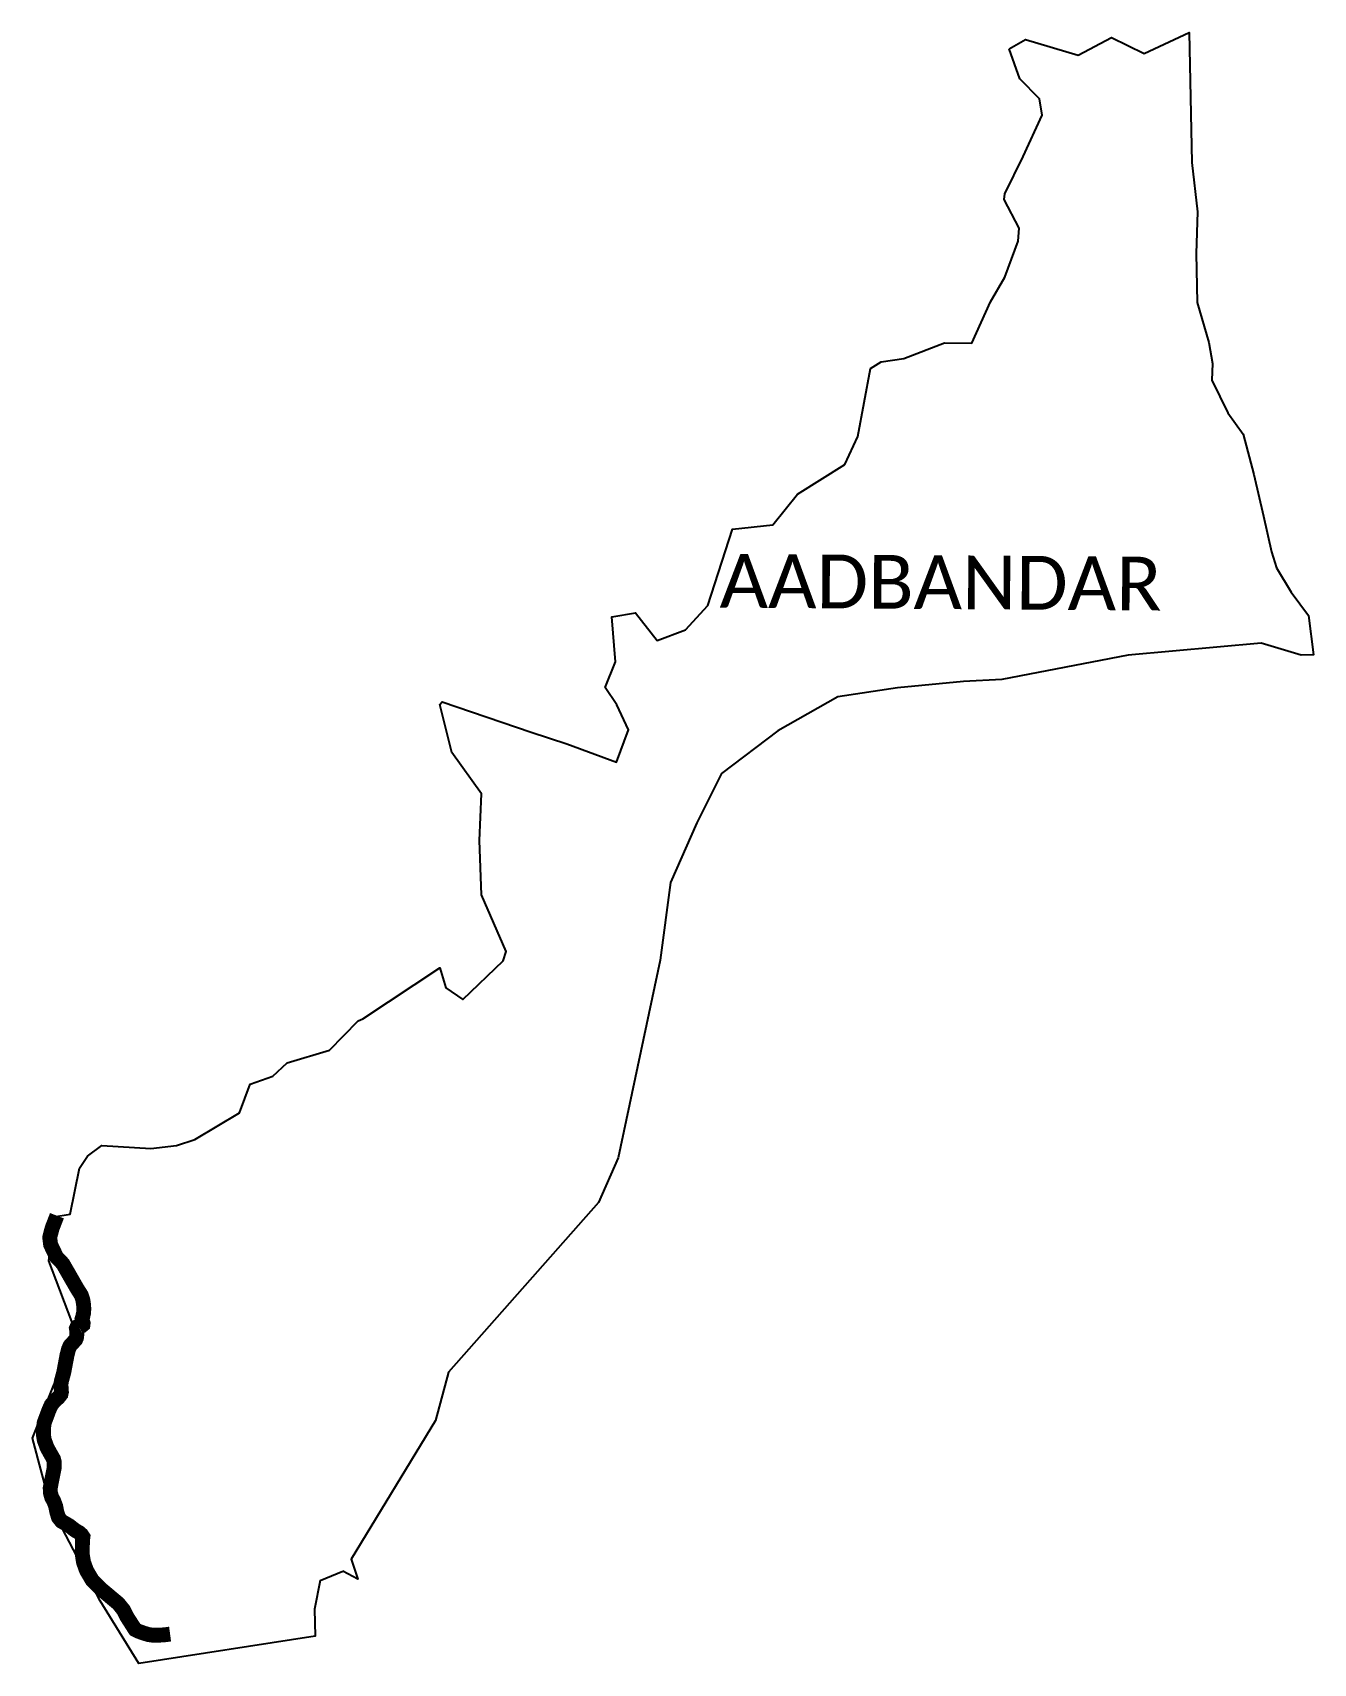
# Model space of a CAD drawing. Header units: metres. Extents: x 331806 to 336105, y 1791549 to 1797022.
import ezdxf

# ---------------------------------------------------------------- set-up
doc = ezdxf.new("R2010")
doc.units = ezdxf.units.M
for name, color, linetype in [('NATURALLY PROTECTED', 3, 'Continuous'), ('village', 3, 'Continuous'), ('VILLAGE NAME', 250, 'Continuous')]:
    doc.layers.add(name, color=color, linetype=linetype)

msp = doc.modelspace()

# ---------------------------------------------------------------- linework, layer by layer
at = {"color": 3}
for points in [[(335083.8, 1796966.9), (335139.1, 1796998.7), (335316, 1796945.7), (335427.4, 1797005.6), (335536.6, 1796951.3), (335688.2, 1797021.7), (335697.5, 1796586.3), (335716.3, 1796420), (335711.1, 1796280.4), (335714.7, 1796115.9), (335754.1, 1795982), (335766.7, 1795910.7), (335764.5, 1795854.8), (335818.2, 1795746.2), (335869.3, 1795673.5), (335905.1, 1795538.5), (335937.4, 1795398.5), (335964.2, 1795279.1), (335981.2, 1795225.4), (336030.8, 1795144.1), (336088.7, 1795065.9), (336105.1, 1794933.5), (336064.2, 1794932.5), (335930.2, 1794973.1), (335483.9, 1794932.8), (335058.9, 1794850.2), (334930.7, 1794844), (334709.6, 1794823), (334509.3, 1794792.5), (334307.6, 1794678.7), (334118.9, 1794535), (334035.2, 1794369.5), (333947.1, 1794169.9), (333913, 1793909), (333771.4, 1793245.6), (333706, 1793095.5), (333202, 1792526.3), (333157.8, 1792363.5), (332875.7, 1791898), (332898.1, 1791831.7), (332847, 1791857.8)], [(332771.5, 1791826.3), (332752.4, 1791730.9), (332754, 1791640), (332162.8, 1791548.5), (332032.6, 1791758.3), (331865.6, 1792077.1), (331806, 1792304.8), (331950.4, 1792663.6), (331860, 1792899.7), (331877.4, 1793046.7), (331931.8, 1793056.1), (331963.5, 1793210.8), (331989.9, 1793250.7), (332037.9, 1793286.8), (332202.9, 1793276.1), (332288.7, 1793287.1), (332350.5, 1793307.1), (332500.4, 1793395.8), (332536.2, 1793492.3), (332611.9, 1793519), (332660.8, 1793563.6), (332802.3, 1793606.1), (332898.8, 1793704.6), (332914.7, 1793711.6), (333173, 1793882.7), (333193.1, 1793815.9), (333250.5, 1793776.9), (333385.5, 1793906.8), (333395.4, 1793937.7), (333312.6, 1794128.3), (333306.6, 1794309.8), (333312.3, 1794466.5), (333212.8, 1794605.6), (333172.7, 1794766.7), (333180.7, 1794775.3), (333479, 1794673.6), (333599.6, 1794634.5), (333766.4, 1794573.5), (333806.7, 1794682.2), (333767.2, 1794765.3), (333727.6, 1794823.9), (333762.9, 1794910.1), (333750.2, 1795061.5), (333829.2, 1795074.7), (333902.6, 1794982.1), (333997.3, 1795017.5), (334072.5, 1795099.5), (334155, 1795355.1), (334290.2, 1795369.2), (334372.9, 1795472.6), (334532.4, 1795572.7), (334575.9, 1795666.5), (334618, 1795895), (334654.4, 1795917), (334730.7, 1795927.8), (334866.9, 1795980.6), (334958.1, 1795979.6), (335021, 1796118.5), (335069.9, 1796200.5), (335114.1, 1796322.2), (335117, 1796365.6), (335067, 1796461.7), (335069.6, 1796480.5), (335131.4, 1796606.1), (335194.6, 1796745.1), (335185.6, 1796799.1), (335120.2, 1796866.8), (335083.8, 1796966.9)]]:
    msp.add_lwpolyline(points, dxfattribs=at)
at = {"layer": 'NATURALLY PROTECTED', "color": 116, "true_color": 0x136734, "const_width": 50, "flags": 128}
for points in [[(331887.7, 1793051), (331871.2, 1793008.3), (331863.5, 1792978.1), (331866.5, 1792953.9), (331886, 1792912.7), (331907.5, 1792889.8), (331924.7, 1792859.9), (331940.7, 1792831.9), (331955.4, 1792806.4), (331969, 1792784.9), (331974.5, 1792769.2), (331977.3, 1792750.6), (331977.8, 1792737.3), (331977, 1792724.1), (331973.9, 1792710.4), (331971.9, 1792704.6), (331972.7, 1792698.7), (331975.6, 1792690.6), (331974.9, 1792685), (331971.9, 1792682.5), (331961.7, 1792681.5), (331960.2, 1792680.7)], [(331960.2, 1792680.7), (331955.5, 1792678.4), (331953, 1792672.5), (331954.2, 1792665.6), (331954.5, 1792651.9), (331953.1, 1792641.3), (331950.5, 1792635.1), (331942.1, 1792625.9), (331931.6, 1792614.4), (331926.6, 1792603), (331921.5, 1792583.1), (331915, 1792548.6), (331910.6, 1792525.2), (331902.5, 1792495.5), (331901, 1792483.5), (331902, 1792470), (331902.7, 1792459.4), (331901, 1792451.6), (331892.9, 1792441.2), (331879.3, 1792428.8), (331868.6, 1792415.9), (331860.3, 1792397.2), (331850.7, 1792371.4), (331845, 1792356.2), (331843, 1792341), (331842.3, 1792314.9), (331845.4, 1792297.5), (331854.7, 1792272.3), (331868.8, 1792247.1), (331876.4, 1792233.7), (331878.5, 1792224.4), (331878.4, 1792204.2), (331870.4, 1792164.1), (331865.2, 1792137.5), (331865.6, 1792121.9), (331870.2, 1792105.2), (331876.9, 1792093.7), (331883.4, 1792076), (331887.3, 1792056.1), (331893, 1792038.3), (331903.1, 1792025.6), (331929.8, 1792010.1), (331948.5, 1791995.3), (331963.4, 1791986.7), (331970.1, 1791980.5), (331974.9, 1791973.2), (331973.4, 1791960.1), (331972.9, 1791938.5), (331972.4, 1791916.1), (331977, 1791887.8), (331986.8, 1791860.6), (332006.6, 1791826.8), (332033.9, 1791799.4), (332076.3, 1791763.8), (332093.7, 1791749.2), (332111, 1791727.8), (332122.4, 1791705.1), (332138, 1791680.8), (332149.8, 1791662.3), (332160.8, 1791656.5), (332180.3, 1791649.7), (332194.8, 1791645.3), (332207.4, 1791643.4), (332227.7, 1791643.1), (332247.9, 1791644.3), (332267.5, 1791646.9)]]:
    msp.add_lwpolyline(points, dxfattribs=at)
at = {"layer": 'village'}
msp.add_lwpolyline([(332771.5, 1791826.3), (332847, 1791857.8)], dxfattribs=at)

# ---------------------------------------------------------------- texts
at = {"layer": 'VILLAGE NAME', "insert": (334113, 1795272.5), "char_height": 180.345, "attachment_point": 1, "rotation": 359.6139}
msp.add_mtext_dynamic_manual_height_columns('{\\fCalibri|b0|i0|c0|p34;AADBANDAR}', width=1779.605, gutter_width=901.7, heights=[0], dxfattribs=at)

doc.saveas('drawing.dxf')
